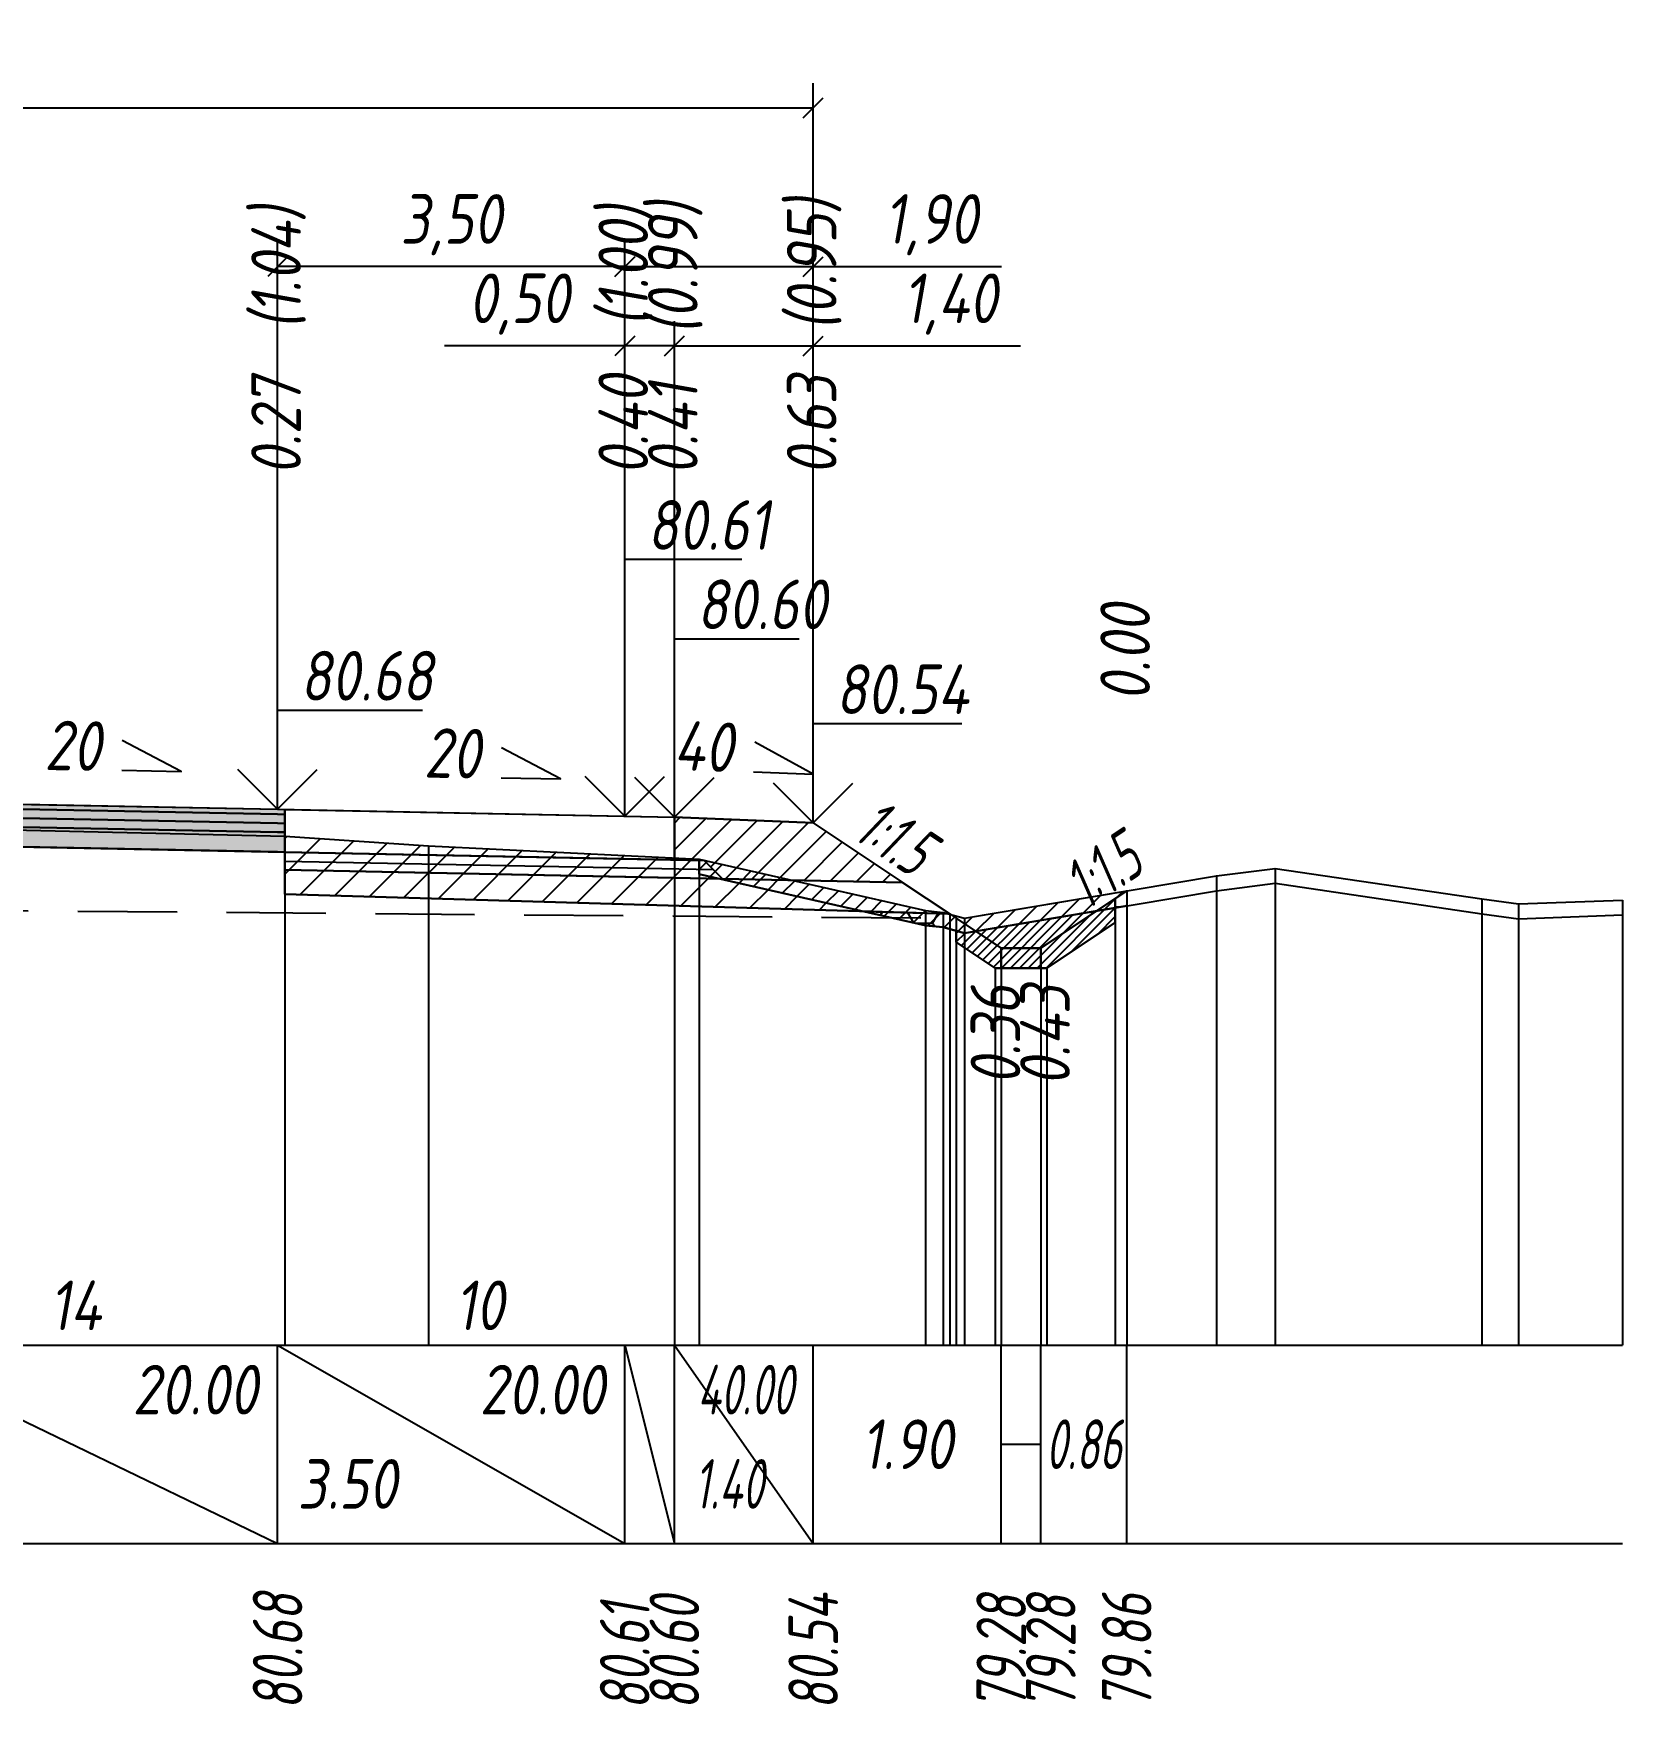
# Model space of a CAD drawing. Extents: x -717 to 1451, y -133302 to 233.
# Drawn here: x 167.1 to 247.2, y -29143.1 to -29058.9 of the extents above; entities that cross this region are included whole.
import ezdxf
from ezdxf.enums import TextEntityAlignment as Align

# ---------------------------------------------------------------- set-up
doc = ezdxf.new("R2010")
doc.units = 0
doc.linetypes.add('штриховая', pattern=[0.75, 0.5, -0.25])
for name, color, linetype in [('Интерполированный поперечник', 2, 'Continuous'), ('Код_514', 1, 'Continuous'), ('Контур_0', 7, 'Continuous'), ('Контур_2521', 7, 'Continuous'), ('Контур_2564', 7, 'Continuous'), ('Контур_2660', 7, 'Continuous'), ('Контур_2665', 7, 'Continuous'), ('Контур_400', 7, 'Continuous'), ('Контур_508', 7, 'Continuous'), ('Контур_512', 7, 'Continuous'), ('Контур_513', 7, 'Continuous'), ('Контур_818', 7, 'Continuous'), ('Красный поперечник', 1, 'Continuous'), ('Объём_2501', 7, 'Continuous'), ('Объём_2564', 7, 'Continuous'), ('Объём_2650', 7, 'Continuous'), ('Объём_2660', 7, 'Continuous'), ('Объём_2661', 7, 'Continuous'), ('Объём_2663', 7, 'Continuous'), ('Объём_2664', 7, 'Continuous'), ('Объём_2665', 7, 'Continuous'), ('Объём_2666', 7, 'Continuous'), ('Объём_2753', 7, 'Continuous'), ('Откосы', 7, 'Continuous'), ('Отметки покрытия', 7, 'Continuous'), ('Рабочие отметки', 7, 'Continuous'), ('Рабочие отметки доп.', 7, 'Continuous'), ('Слои выравнивания', 7, 'Continuous'), ('Таблица', 7, 'Continuous'), ('Уклоны проезжей части', 7, 'Continuous'), ('Черный поперечник', 3, 'Continuous')]:
    doc.layers.add(name, color=color, linetype=linetype)
for name, color, linetype, true_color in [('Контур_2540', 2, 'Continuous', 0xffff00), ('Контур_2560', 2, 'Continuous', 0xffff00), ('Контур_2561', 7, 'Continuous', 0xff8040), ('Контур_2562', 3, 'Continuous', 0x00ff00), ('Контур_2563', 7, 'Continuous', 0xff8000), ('Контур_2570', 7, 'Continuous', 0x80ff00), ('Контур_2583', 3, 'Continuous', 0x00ff00), ('Контур_2584', 3, 'Continuous', 0x00ff00), ('Контур_2725', 7, 'Continuous', 0x323232), ('Контур_2736', 4, 'Continuous', 0x00ffff), ('Контур_2737', 4, 'Continuous', 0x00ffff), ('Контур_2738', 4, 'Continuous', 0x00ffff), ('Контур_2739', 4, 'Continuous', 0x00ffff), ('Контур_2741', 4, 'Continuous', 0x00ffff), ('Контур_2742', 4, 'Continuous', 0x00ffff), ('Контур_2743', 4, 'Continuous', 0x00ffff), ('Контур_2744', 7, 'Continuous', 0xa4ffff), ('Контур_2745', 7, 'Continuous', 0xa4ffff), ('Контур_2747', 4, 'Continuous', 0x00ffff), ('Контур_2748', 4, 'Continuous', 0x00ffff), ('Контур_2749', 4, 'Continuous', 0x00ffff), ('Контур_2750', 4, 'Continuous', 0x00ffff), ('Контур_2751', 4, 'Continuous', 0x00ffff), ('Контур_2752', 4, 'Continuous', 0x00ffff), ('Контур_2760', 7, 'Continuous', 0x323232), ('Контур_2761', 7, 'Continuous', 0x323232), ('Контур_2762', 7, 'Continuous', 0x323232), ('Контур_2763', 7, 'Continuous', 0x323232), ('Контур_402', 7, 'Continuous', 0xff6464), ('Контур_703', 4, 'Continuous', 0x00ffff), ('Контур_705', 4, 'Continuous', 0x00ffff), ('Контур_707', 4, 'Continuous', 0x00ffff), ('Контур_720', 131, 'Continuous', 0xaaffff), ('Объём_2500', 7, 'Continuous', 0xc0c0c0), ('Объём_2520', 7, 'Continuous', 0x80ffff), ('Объём_2540', 2, 'Continuous', 0xffff00), ('Объём_2560', 2, 'Continuous', 0xffff00), ('Объём_2561', 7, 'Continuous', 0xff8040), ('Объём_2562', 3, 'Continuous', 0x00ff00), ('Объём_2563', 7, 'Continuous', 0xff8000), ('Объём_2570', 7, 'Continuous', 0x80ff00), ('Объём_2583', 3, 'Continuous', 0x00ff00), ('Объём_2584', 3, 'Continuous', 0x00ff00), ('Объём_2591', 3, 'Continuous', 0x00ff00), ('Объём_2595', 3, 'Continuous', 0x00ff00), ('Объём_2600', 7, 'Continuous', 0x808000), ('Объём_2620', 2, 'Continuous', 0xffff00), ('Объём_2746', 2, 'Continuous', 0xffff00)]:
    doc.layers.add(name, color=color, linetype=linetype, true_color=true_color)
doc.styles.get("Standard").update_dxf_attribs({"font": 'txt', "height": 2.5})
doc.styles.add('М', font='romand.shx', dxfattribs={"width": 0.8, "oblique": 10, "height": 2.5})
doc.dimstyles.new('ISO-25', dxfattribs={"dimtxt": 2.5, "dimasz": 2.5, "dimexe": 1.25, "dimexo": 0.625, "dimtad": 1, "dimtxsty": 'Standard', "dimcen": 2.5, "dimadec": 0, "dimazin": 0, "dimtfac": 1, "dimtmove": 0, "dimatfit": 3, "dimfxl": 1, "dimarcsym": 0})

# ---------------------------------------------------------------- blocks, each defined once
blk = doc.blocks.new('_Oblique')
at = {"color": 0, "linetype": 'ByBlock', "lineweight": -2}
blk.add_line((-0.5, -0.5), (0.5, 0.5), dxfattribs=at)
blk = doc.blocks.new('*D657')
at = {"color": 0, "lineweight": -2, "transparency": 16777216}
for p, q in [((199.389, -29097.839), (199.389, -29073.399)), ((206.389, -29098.119), (206.389, -29073.399)), ((199.389, -29074.649), (206.389, -29074.649)), ((206.389, -29074.649), (216.84, -29074.649))]:
    blk.add_line(p, q, dxfattribs=at)
at = {"layer": 'Defpoints', "color": 0, "transparency": 16777216}
for p in [(206.389, -29074.649), (199.389, -29098.464), (206.389, -29098.744)]:
    blk.add_point(p, dxfattribs=at)
at = {"color": 0, "lineweight": -2, "transparency": 16777216, "rotation": 180}
blk.add_blockref('_Oblique', (199.389, -29074.649), dxfattribs=at)
at = {"color": 0, "lineweight": -2, "transparency": 16777216}
blk.add_blockref('_Oblique', (206.389, -29074.649), dxfattribs=at)
at = {"color": 0, "transparency": 16777216, "insert": (213.3, -29072.536), "char_height": 2.5, "width": 8.75, "attachment_point": 5, "style": 'М'}
blk.add_mtext('1,40', dxfattribs=at)
blk = doc.blocks.new('*D659')
at = {"color": 0, "lineweight": -2, "transparency": 16777216}
for p, q in [((196.889, -29097.789), (196.889, -29073.399)), ((199.389, -29097.839), (199.389, -29073.399)), ((196.889, -29074.649), (187.8, -29074.649)), ((199.389, -29074.649), (196.889, -29074.649))]:
    blk.add_line(p, q, dxfattribs=at)
at = {"layer": 'Defpoints', "color": 0, "transparency": 16777216}
for p in [(199.389, -29074.649), (196.889, -29098.414), (199.389, -29098.464)]:
    blk.add_point(p, dxfattribs=at)
at = {"color": 0, "lineweight": -2, "transparency": 16777216, "rotation": 180}
blk.add_blockref('_Oblique', (196.889, -29074.649), dxfattribs=at)
at = {"color": 0, "lineweight": -2, "transparency": 16777216}
blk.add_blockref('_Oblique', (199.389, -29074.649), dxfattribs=at)
at = {"color": 0, "transparency": 16777216, "insert": (191.561, -29072.536), "char_height": 2.5, "width": 9.16667, "attachment_point": 5, "style": 'М'}
blk.add_mtext('0,50', dxfattribs=at)
blk = doc.blocks.new('*D661')
at = {"color": 0, "lineweight": -2, "transparency": 16777216}
for p, q in [((179.389, -29097.439), (179.389, -29069.399)), ((196.889, -29097.789), (196.889, -29069.399)), ((196.889, -29070.649), (179.389, -29070.649))]:
    blk.add_line(p, q, dxfattribs=at)
at = {"layer": 'Defpoints', "color": 0, "transparency": 16777216}
for p in [(179.389, -29070.649), (179.389, -29098.064), (196.889, -29098.414)]:
    blk.add_point(p, dxfattribs=at)
at = {"color": 0, "lineweight": -2, "transparency": 16777216, "rotation": 180}
blk.add_blockref('_Oblique', (179.389, -29070.649), dxfattribs=at)
at = {"color": 0, "lineweight": -2, "transparency": 16777216}
blk.add_blockref('_Oblique', (196.889, -29070.649), dxfattribs=at)
at = {"color": 0, "transparency": 16777216, "insert": (188.139, -29068.536), "char_height": 2.5, "width": 9.58333, "attachment_point": 5, "style": 'М'}
blk.add_mtext('3,50', dxfattribs=at)
blk = doc.blocks.new('*D662')
at = {"color": 0, "lineweight": -2, "transparency": 16777216}
for p, q in [((196.889, -29097.789), (196.889, -29069.399)), ((206.389, -29098.119), (206.389, -29069.399)), ((196.889, -29070.649), (206.389, -29070.649)), ((206.389, -29070.649), (215.875, -29070.649))]:
    blk.add_line(p, q, dxfattribs=at)
at = {"layer": 'Defpoints', "color": 0, "transparency": 16777216}
for p in [(196.889, -29070.649), (196.889, -29098.414), (206.389, -29098.744)]:
    blk.add_point(p, dxfattribs=at)
at = {"color": 0, "lineweight": -2, "transparency": 16777216, "rotation": 180}
blk.add_blockref('_Oblique', (196.889, -29070.649), dxfattribs=at)
at = {"color": 0, "lineweight": -2, "transparency": 16777216}
blk.add_blockref('_Oblique', (206.389, -29070.649), dxfattribs=at)
at = {"color": 0, "transparency": 16777216, "insert": (212.335, -29068.536), "char_height": 2.5, "width": 8.75, "attachment_point": 5, "style": 'М'}
blk.add_mtext('1,90', dxfattribs=at)
blk = doc.blocks.new('*D664')
at = {"color": 0, "lineweight": -2, "transparency": 16777216}
for p, q in [((110.889, -29098.119), (110.889, -29061.399)), ((206.389, -29098.119), (206.389, -29061.399)), ((110.889, -29062.649), (206.389, -29062.649))]:
    blk.add_line(p, q, dxfattribs=at)
at = {"layer": 'Defpoints', "color": 0, "transparency": 16777216}
for p in [(206.389, -29062.649), (110.889, -29098.744), (206.389, -29098.744)]:
    blk.add_point(p, dxfattribs=at)
at = {"color": 0, "lineweight": -2, "transparency": 16777216, "rotation": 180}
blk.add_blockref('_Oblique', (110.889, -29062.649), dxfattribs=at)
at = {"color": 0, "lineweight": -2, "transparency": 16777216}
blk.add_blockref('_Oblique', (206.389, -29062.649), dxfattribs=at)
at = {"color": 0, "transparency": 16777216, "insert": (158.639, -29060.536), "char_height": 2.5, "width": 10.41667, "attachment_point": 5, "style": 'М'}
blk.add_mtext('19,10', dxfattribs=at)

msp = doc.modelspace()

# ---------------------------------------------------------------- hatches: boundary and pattern name
at = {"layer": 'Объём_2563'}
h = msp.add_hatch(dxfattribs=at)
h.set_pattern_fill('ANSI31', color=256, scale=0.3)
h.paths.add_polyline_path([(201.808, -29101.499), (200.889, -29100.581), (199.389, -29100.551), (199.389, -29098.401), (206.389, -29098.681), (210.889, -29101.681)])
at = {"layer": 'Объём_2570'}
h = msp.add_hatch(dxfattribs=at)
h.set_pattern_fill('ANSI31', color=256, scale=0.2)
h.paths.add_polyline_path([(222.192, -29102.867), (214.013, -29104.245), (212.943, -29103.945), (212.055, -29103.85), (200.637, -29101.265), (200.637, -29100.515), (212.055, -29103.1), (212.943, -29103.195), (214.013, -29103.495), (222.192, -29102.117)])
at = {"layer": 'Объём_2600'}
h = msp.add_hatch(dxfattribs=at)
h.set_pattern_fill('ANSI31', color=6, scale=0.4)
h.paths.add_polyline_path([(186.999, -29099.845), (200.637, -29100.515), (200.637, -29101.265), (208.941, -29103.145), (179.754, -29102.27), (179.754, -29099.354)])
h = msp.add_hatch(dxfattribs=at)
h.set_pattern_fill('HONEY', color=5, scale=0.3)
h.paths.add_polyline_path([(221.618, -29102.964), (221.618, -29102.5), (222.192, -29102.117), (222.192, -29102.867)])
h = msp.add_hatch(dxfattribs=at)
h.set_pattern_fill('HONEY', color=5, scale=0.3)
h.paths.add_polyline_path([(212.943, -29103.945), (212.055, -29103.85), (208.941, -29103.145), (213.281, -29103.275), (213.604, -29103.491), (213.604, -29104.13)])
at = {"layer": 'Объём_2620'}
h = msp.add_hatch(dxfattribs=at)
h.set_pattern_fill('ANSI31', color=2, scale=0.1)
h.paths.add_polyline_path([(218.17, -29106), (215.565, -29106), (213.604, -29104.693), (213.604, -29104.13), (214.013, -29104.245), (221.618, -29102.964), (221.618, -29103.702)])
at = {"layer": 'Слои выравнивания'}
for color, points in [(2, [(158.639, -29097.586), (163.102, -29097.675), (179.389, -29098.001), (179.754, -29098.008), (179.754, -29098.258), (179.389, -29098.251), (163.102, -29097.925), (158.639, -29097.836)]), (3, [(158.639, -29097.836), (163.102, -29097.925), (179.389, -29098.251), (179.754, -29098.258), (179.754, -29098.708), (179.389, -29098.701), (163.102, -29098.375), (158.639, -29098.286)]), (4, [(158.639, -29098.286), (163.102, -29098.375), (179.389, -29098.701), (179.754, -29098.708), (179.754, -29099.158), (179.389, -29099.151), (163.102, -29098.825), (158.639, -29098.736)]), (5, [(158.639, -29098.736), (163.102, -29098.825), (179.389, -29099.151), (179.754, -29099.158), (179.754, -29100.158), (179.389, -29100.151), (163.102, -29099.825), (158.639, -29099.736)])]:
    msp.add_hatch(color=color, dxfattribs=at).paths.add_polyline_path(points)

# ---------------------------------------------------------------- linework, layer by layer
at = {"layer": 'Интерполированный поперечник', "linetype": 'штриховая', "ltscale": 10, "flags": 128}
msp.add_lwpolyline([(94.319, -29102.52), (214.013, -29103.495)], dxfattribs=at)
at = {"layer": 'Код_514'}
for p, q in [((158.639, -29125), (179.389, -29135)), ((179.389, -29135), (179.389, -29125)), ((179.389, -29125), (196.889, -29135)), ((196.889, -29135), (196.889, -29125)), ((196.889, -29125), (199.389, -29135)), ((199.389, -29135), (199.389, -29125)), ((199.389, -29125), (206.389, -29135)), ((206.389, -29135), (206.389, -29125)), ((215.868, -29135), (215.868, -29125)), ((217.868, -29135), (217.868, -29125)), ((222.192, -29135), (222.192, -29125)), ((215.868, -29130), (217.868, -29130))]:
    msp.add_line(p, q, dxfattribs=at)
at = {"layer": 'Контур_0', "flags": 128}
for points in [[(179.754, -29098.008), (199.389, -29098.401), (199.389, -29100.551), (179.754, -29100.158), (179.754, -29098.008), (179.754, -29098.008)], [(206.389, -29098.681), (213.604, -29103.491), (213.604, -29103.491), (213.604, -29103.491), (213.604, -29103.491), (213.604, -29103.491), (213.604, -29103.491), (213.604, -29103.491), (213.604, -29103.491), (213.604, -29103.491), (213.604, -29103.491), (213.604, -29103.491), (213.604, -29103.491), (213.604, -29103.491), (213.604, -29103.491), (215.868, -29105)], [(206.389, -29098.681), (213.604, -29103.491), (213.604, -29103.491), (213.604, -29103.491), (213.604, -29103.491), (213.604, -29103.491), (213.604, -29103.491), (213.604, -29103.491), (213.604, -29103.491), (213.604, -29103.491), (213.604, -29103.491), (213.604, -29103.491), (213.604, -29103.491), (213.604, -29103.491), (213.604, -29103.491), (215.868, -29105), (217.868, -29105), (222.192, -29102.117), (222.192, -29102.117), (222.192, -29102.117), (222.192, -29102.117), (222.192, -29102.117), (222.192, -29102.117), (222.192, -29102.117), (222.192, -29102.117), (222.192, -29102.117), (222.192, -29102.117), (222.192, -29102.117), (222.192, -29102.117), (222.192, -29102.117)], [(199.389, -29101.451), (179.754, -29101.058), (179.754, -29100.158), (200.889, -29100.581), (201.808, -29101.499), (199.389, -29101.451), (199.389, -29101.451)], [(199.389, -29100.551), (200.889, -29100.581), (201.808, -29101.499), (210.889, -29101.681)]]:
    msp.add_lwpolyline(points, dxfattribs=at)
at = {"layer": 'Контур_2521', "color": 250, "flags": 128}
msp.add_lwpolyline([(179.754, -29100.608), (201.348, -29101.04)], dxfattribs=at)
at = {"layer": 'Контур_2540', "flags": 128}
msp.add_lwpolyline([(196.889, -29101.401), (210.889, -29101.681), (213.281, -29103.275), (179.754, -29102.27), (179.754, -29101.058), (196.889, -29101.401), (196.889, -29101.401)], dxfattribs=at)
at = {"layer": 'Контур_2560', "flags": 128}
msp.add_lwpolyline([(199.389, -29098.401), (206.389, -29098.681), (206.389, -29098.681), (206.389, -29098.681)], dxfattribs=at)
at = {"layer": 'Контур_2561', "flags": 128}
msp.add_lwpolyline([(199.389, -29098.401), (199.389, -29098.401), (206.389, -29098.681), (206.389, -29098.681), (199.389, -29098.401)], dxfattribs=at)
at = {"layer": 'Контур_2562', "flags": 128}
msp.add_lwpolyline([(206.389, -29098.681), (206.389, -29098.681), (206.389, -29098.681), (206.389, -29098.681), (206.389, -29098.681)], dxfattribs=at)
at = {"layer": 'Контур_2563', "flags": 128}
msp.add_lwpolyline([(201.808, -29101.499), (200.889, -29100.581), (199.389, -29100.551), (199.389, -29098.401), (206.389, -29098.681), (210.889, -29101.681), (201.808, -29101.499), (201.808, -29101.499)], dxfattribs=at)
at = {"layer": 'Контур_2564', "flags": 128}
msp.add_lwpolyline([(199.389, -29098.401), (206.389, -29098.681)], dxfattribs=at)
at = {"layer": 'Контур_2570', "flags": 128}
msp.add_lwpolyline([(163.102, -29098.963), (179.754, -29099.354), (186.999, -29099.845), (200.637, -29100.515), (200.637, -29101.265), (212.055, -29103.85), (212.943, -29103.945), (214.013, -29104.245), (214.013, -29104.245), (226.72, -29102.105), (229.68, -29101.727), (240.096, -29103.262), (241.95, -29103.516), (247.192, -29103.325)], dxfattribs=at)
at = {"layer": 'Контур_2583', "flags": 128}
for points in [[(221.618, -29103.702), (221.618, -29102.5), (217.868, -29105), (217.868, -29106), (218.17, -29106), (221.618, -29103.702)], [(215.868, -29105), (213.604, -29103.491), (213.604, -29104.693), (215.565, -29106), (215.868, -29106), (215.868, -29105)]]:
    msp.add_lwpolyline(points, dxfattribs=at)
at = {"layer": 'Контур_2584', "flags": 128}
msp.add_lwpolyline([(215.868, -29105), (215.868, -29106), (217.868, -29106), (217.868, -29105), (215.868, -29105)], dxfattribs=at)
at = {"layer": 'Контур_2660', "flags": 128}
msp.add_lwpolyline([(179.754, -29102.27), (213.281, -29103.275)], dxfattribs=at)
at = {"layer": 'Контур_2665', "flags": 128}
msp.add_lwpolyline([(206.389, -29098.681), (206.389, -29098.681)], dxfattribs=at)
at = {"layer": 'Контур_2725', "flags": 128}
msp.add_lwpolyline([(129.893, -29100.311), (137.889, -29100.151), (146.685, -29099.975), (154.975, -29099.809), (155.51, -29099.799), (158.639, -29099.736), (163.102, -29099.825), (179.389, -29100.151), (179.754, -29100.158)], dxfattribs=at)
at = {"layer": 'Контур_2736', "flags": 128}
for points in [[(206.389, -29098.681), (213.604, -29103.491)], [(213.604, -29103.491), (215.868, -29105)]]:
    msp.add_lwpolyline(points, dxfattribs=at)
at = {"layer": 'Контур_2737', "flags": 128}
msp.add_lwpolyline([(213.604, -29103.491), (213.604, -29103.491)], dxfattribs=at)
at = {"layer": 'Контур_2738', "flags": 128}
msp.add_lwpolyline([(213.604, -29103.491), (213.604, -29103.491)], dxfattribs=at)
at = {"layer": 'Контур_2739', "flags": 128}
msp.add_lwpolyline([(213.604, -29103.491), (213.604, -29103.491)], dxfattribs=at)
at = {"layer": 'Контур_2741', "flags": 128}
msp.add_lwpolyline([(222.192, -29102.117), (222.192, -29102.117)], dxfattribs=at)
at = {"layer": 'Контур_2742', "flags": 128}
msp.add_lwpolyline([(222.192, -29102.117), (222.192, -29102.117)], dxfattribs=at)
at = {"layer": 'Контур_2743', "flags": 128}
msp.add_lwpolyline([(222.192, -29102.117), (222.192, -29102.117)], dxfattribs=at)
at = {"layer": 'Контур_2744', "flags": 128}
msp.add_lwpolyline([(222.192, -29102.117), (222.192, -29102.117)], dxfattribs=at)
msp.add_lwpolyline([(222.192, -29102.117), (222.192, -29102.117)], dxfattribs=at)
msp.add_lwpolyline([(222.192, -29102.117), (222.192, -29102.117)], dxfattribs=at)
msp.add_lwpolyline([(222.192, -29102.117), (222.192, -29102.117)], dxfattribs=at)
msp.add_lwpolyline([(222.192, -29102.117), (222.192, -29102.117)], dxfattribs=at)
msp.add_lwpolyline([(222.192, -29102.117), (222.192, -29102.117)], dxfattribs=at)
at = {"layer": 'Контур_2745', "flags": 128}
msp.add_lwpolyline([(213.604, -29103.491), (213.604, -29103.491)], dxfattribs=at)
msp.add_lwpolyline([(213.604, -29103.491), (213.604, -29103.491)], dxfattribs=at)
msp.add_lwpolyline([(213.604, -29103.491), (213.604, -29103.491)], dxfattribs=at)
msp.add_lwpolyline([(213.604, -29103.491), (213.604, -29103.491)], dxfattribs=at)
msp.add_lwpolyline([(213.604, -29103.491), (213.604, -29103.491)], dxfattribs=at)
msp.add_lwpolyline([(213.604, -29103.491), (213.604, -29103.491)], dxfattribs=at)
at = {"layer": 'Контур_2747', "flags": 128}
msp.add_lwpolyline([(213.604, -29103.491), (213.604, -29103.491)], dxfattribs=at)
at = {"layer": 'Контур_2748', "flags": 128}
msp.add_lwpolyline([(213.604, -29103.491), (213.604, -29103.491)], dxfattribs=at)
at = {"layer": 'Контур_2749', "flags": 128}
msp.add_lwpolyline([(213.604, -29103.491), (213.604, -29103.491)], dxfattribs=at)
at = {"layer": 'Контур_2750', "flags": 128}
msp.add_lwpolyline([(222.192, -29102.117), (222.192, -29102.117)], dxfattribs=at)
at = {"layer": 'Контур_2751', "flags": 128}
msp.add_lwpolyline([(222.192, -29102.117), (222.192, -29102.117)], dxfattribs=at)
at = {"layer": 'Контур_2752', "flags": 128}
msp.add_lwpolyline([(222.192, -29102.117), (222.192, -29102.117)], dxfattribs=at)
at = {"layer": 'Контур_2760', "flags": 128}
msp.add_lwpolyline([(129.893, -29098.161), (137.889, -29098.001), (146.685, -29097.825), (154.975, -29097.659), (155.51, -29097.649), (158.639, -29097.586), (163.102, -29097.675), (179.389, -29098.001), (179.754, -29098.008)], dxfattribs=at)
at = {"layer": 'Контур_2761', "flags": 128}
msp.add_lwpolyline([(129.893, -29098.411), (137.889, -29098.251), (146.685, -29098.075), (154.975, -29097.909), (155.51, -29097.899), (158.639, -29097.836), (163.102, -29097.925), (179.389, -29098.251), (179.754, -29098.258)], dxfattribs=at)
at = {"layer": 'Контур_2762', "flags": 128}
msp.add_lwpolyline([(129.893, -29098.861), (137.889, -29098.701), (146.685, -29098.525), (154.975, -29098.359), (155.51, -29098.349), (158.639, -29098.286), (163.102, -29098.375), (179.389, -29098.701), (179.754, -29098.708)], dxfattribs=at)
at = {"layer": 'Контур_2763', "flags": 128}
msp.add_lwpolyline([(129.893, -29099.311), (137.889, -29099.151), (146.685, -29098.975), (154.975, -29098.809), (155.51, -29098.799), (158.639, -29098.736), (163.102, -29098.825), (179.389, -29099.151), (179.754, -29099.158)], dxfattribs=at)
at = {"layer": 'Контур_400', "flags": 128}
msp.add_lwpolyline([(158.639, -29097.586), (179.389, -29098.001), (196.889, -29098.351), (196.889, -29098.351), (196.889, -29098.351), (196.889, -29098.351), (196.889, -29098.351), (196.889, -29098.351), (199.389, -29098.401)], dxfattribs=at)
at = {"layer": 'Контур_402', "flags": 128}
msp.add_lwpolyline([(105, -29103.245), (129.893, -29102.499), (129.893, -29100.311), (158.639, -29099.736), (179.754, -29100.158), (179.754, -29102.27), (213.281, -29103.275)], dxfattribs=at)
at = {"layer": 'Контур_508', "flags": 128}
msp.add_lwpolyline([(104, -29104.81), (105, -29103.976), (105, -29103.245), (129.893, -29102.499), (129.893, -29100.311), (158.639, -29099.736), (179.754, -29100.158), (179.754, -29102.27), (213.281, -29103.275), (213.604, -29103.491), (213.604, -29104.693), (215.565, -29106), (215.868, -29106), (217.868, -29106), (218.17, -29106), (221.618, -29103.702), (221.618, -29102.5), (222.192, -29102.117)], dxfattribs=at)
at = {"layer": 'Контур_512', "flags": 128}
msp.add_lwpolyline([(179.754, -29102.27), (213.281, -29103.275), (213.604, -29103.491), (213.604, -29104.693), (215.565, -29106), (215.868, -29106), (217.868, -29106), (218.17, -29106), (221.618, -29103.702), (221.618, -29102.5), (222.192, -29102.117)], dxfattribs=at)
at = {"layer": 'Контур_513', "flags": 128}
msp.add_lwpolyline([(104, -29104.81), (105, -29103.976), (105, -29103.245), (129.893, -29102.499), (129.893, -29100.311), (158.639, -29099.736), (179.754, -29100.158), (179.754, -29102.27), (213.281, -29103.275), (213.604, -29103.491), (213.604, -29104.693), (215.565, -29106), (215.868, -29106), (217.868, -29106), (218.17, -29106), (221.618, -29103.702), (221.618, -29102.5), (222.192, -29102.117)], dxfattribs=at)
at = {"layer": 'Контур_703', "flags": 128}
msp.add_lwpolyline([(206.389, -29098.681), (213.604, -29103.491)], dxfattribs=at)
at = {"layer": 'Контур_705', "flags": 128}
msp.add_lwpolyline([(213.604, -29103.491), (213.604, -29103.491)], dxfattribs=at)
at = {"layer": 'Контур_707', "flags": 128}
msp.add_lwpolyline([(217.868, -29105), (222.192, -29102.117)], dxfattribs=at)
at = {"layer": 'Контур_720', "flags": 128}
msp.add_lwpolyline([(215.868, -29105), (217.868, -29105)], dxfattribs=at)
at = {"layer": 'Контур_818', "flags": 128}
msp.add_lwpolyline([(105, -29101.577), (106.531, -29101.333), (106.531, -29100.583), (122.107, -29099.747), (129.893, -29099.259), (146.685, -29098.921), (154.975, -29098.787), (158.639, -29098.866), (163.102, -29098.963), (179.754, -29099.354), (186.999, -29099.845), (200.637, -29100.515), (200.637, -29101.265), (212.055, -29103.85), (212.943, -29103.945), (214.013, -29104.245), (214.013, -29104.245), (222.192, -29102.867)], dxfattribs=at)
at = {"layer": 'Красный поперечник'}
for p, q in [((158.639, -29097.586), (179.389, -29098.001)), ((179.389, -29098.001), (196.889, -29098.351)), ((196.889, -29098.351), (199.389, -29098.401)), ((199.389, -29098.401), (206.389, -29098.681)), ((206.389, -29098.681), (215.868, -29105)), ((179.754, -29102.27), (179.754, -29125)), ((217.868, -29105), (222.192, -29102.117)), ((222.192, -29102.117), (222.192, -29125)), ((221.618, -29102.5), (221.618, -29125)), ((213.281, -29103.275), (213.281, -29125)), ((213.604, -29103.491), (213.604, -29125)), ((221.618, -29103.702), (221.618, -29125)), ((213.604, -29104.693), (213.604, -29125)), ((215.868, -29105), (217.868, -29105)), ((215.565, -29106), (215.565, -29125)), ((215.868, -29106), (215.868, -29125)), ((217.868, -29106), (217.868, -29125)), ((218.17, -29106), (218.17, -29125))]:
    msp.add_line(p, q, dxfattribs=at)
at = {"layer": 'Объём_2500', "flags": 128}
msp.add_lwpolyline([(179.754, -29098.008), (199.389, -29098.401), (199.389, -29100.551), (179.754, -29100.158), (179.754, -29098.008), (179.754, -29098.008)], dxfattribs=at)
at = {"layer": 'Объём_2501', "flags": 128}
msp.add_lwpolyline([(158.639, -29097.586), (179.389, -29098.001), (196.889, -29098.351), (196.889, -29098.351), (196.889, -29098.351), (196.889, -29098.351), (196.889, -29098.351), (196.889, -29098.351), (199.389, -29098.401)], dxfattribs=at)
at = {"layer": 'Объём_2520', "color": 250, "flags": 128}
msp.add_lwpolyline([(199.389, -29101.451), (179.754, -29101.058), (179.754, -29100.158), (200.889, -29100.581), (201.808, -29101.499), (199.389, -29101.451), (199.389, -29101.451)], dxfattribs=at)
at = {"layer": 'Объём_2540', "flags": 128}
msp.add_lwpolyline([(196.889, -29101.401), (210.889, -29101.681), (213.281, -29103.275), (179.754, -29102.27), (179.754, -29101.058), (196.889, -29101.401), (196.889, -29101.401)], dxfattribs=at)
at = {"layer": 'Объём_2560', "flags": 128}
msp.add_lwpolyline([(199.389, -29098.401), (206.389, -29098.681), (206.389, -29098.681), (206.389, -29098.681)], dxfattribs=at)
at = {"layer": 'Объём_2561', "flags": 128}
msp.add_lwpolyline([(199.389, -29098.401), (199.389, -29098.401), (206.389, -29098.681), (206.389, -29098.681), (199.389, -29098.401)], dxfattribs=at)
at = {"layer": 'Объём_2562', "flags": 128}
msp.add_lwpolyline([(206.389, -29098.681), (206.389, -29098.681), (206.389, -29098.681), (206.389, -29098.681), (206.389, -29098.681)], dxfattribs=at)
at = {"layer": 'Объём_2563', "color": 250, "flags": 128}
msp.add_lwpolyline([(201.808, -29101.499), (200.889, -29100.581), (199.389, -29100.551), (199.389, -29098.401), (206.389, -29098.681), (210.889, -29101.681), (201.808, -29101.499), (201.808, -29101.499)], dxfattribs=at)
at = {"layer": 'Объём_2564', "flags": 128}
msp.add_lwpolyline([(199.389, -29098.401), (206.389, -29098.681)], dxfattribs=at)
at = {"layer": 'Объём_2570', "flags": 128}
msp.add_lwpolyline([(222.192, -29102.867), (214.013, -29104.245), (212.943, -29103.945), (212.055, -29103.85), (200.637, -29101.265), (200.637, -29100.515), (212.055, -29103.1), (212.943, -29103.195), (214.013, -29103.495), (222.192, -29102.117), (222.192, -29102.867), (222.192, -29102.867)], dxfattribs=at)
at = {"layer": 'Объём_2583', "flags": 128}
for points in [[(221.618, -29103.702), (221.618, -29102.5), (217.868, -29105), (217.868, -29106), (218.17, -29106), (221.618, -29103.702)], [(215.868, -29105), (213.604, -29103.491), (213.604, -29104.693), (215.565, -29106), (215.868, -29106), (215.868, -29105)]]:
    msp.add_lwpolyline(points, dxfattribs=at)
at = {"layer": 'Объём_2584', "flags": 128}
msp.add_lwpolyline([(215.868, -29105), (215.868, -29106), (217.868, -29106), (217.868, -29105), (215.868, -29105)], dxfattribs=at)
at = {"layer": 'Объём_2591', "flags": 128}
for points in [[(217.868, -29105), (221.618, -29102.5)], [(213.604, -29103.491), (215.868, -29105)]]:
    msp.add_lwpolyline(points, dxfattribs=at)
at = {"layer": 'Объём_2595', "flags": 128}
msp.add_lwpolyline([(215.868, -29105), (217.868, -29105)], dxfattribs=at)
at = {"layer": 'Объём_2600', "color": 5, "flags": 128}
for points in [[(221.618, -29102.964), (221.618, -29102.5), (222.192, -29102.117), (222.192, -29102.867), (221.618, -29102.964), (221.618, -29102.964)], [(212.943, -29103.945), (212.055, -29103.85), (208.941, -29103.145), (213.281, -29103.275), (213.604, -29103.491), (213.604, -29104.13), (212.943, -29103.945), (212.943, -29103.945)]]:
    msp.add_lwpolyline(points, dxfattribs=at)
at = {"layer": 'Объём_2620', "flags": 128}
msp.add_lwpolyline([(218.17, -29106), (215.565, -29106), (213.604, -29104.693), (213.604, -29104.13), (214.013, -29104.245), (221.618, -29102.964), (221.618, -29103.702), (218.17, -29106), (218.17, -29106)], dxfattribs=at)
at = {"layer": 'Объём_2650', "color": 6, "flags": 128}
msp.add_lwpolyline([(186.999, -29099.845), (200.637, -29100.515), (200.637, -29101.265), (208.941, -29103.145), (179.754, -29102.27), (179.754, -29099.354), (186.999, -29099.845), (186.999, -29099.845)], dxfattribs=at)
at = {"layer": 'Объём_2660', "flags": 128}
msp.add_lwpolyline([(179.754, -29102.27), (213.281, -29103.275)], dxfattribs=at)
at = {"layer": 'Объём_2661', "flags": 128}
msp.add_lwpolyline([(206.389, -29098.681), (213.604, -29103.491)], dxfattribs=at)
at = {"layer": 'Объём_2663', "flags": 128}
for points in [[(217.868, -29105), (222.192, -29102.117)], [(213.604, -29103.491), (215.868, -29105)]]:
    msp.add_lwpolyline(points, dxfattribs=at)
at = {"layer": 'Объём_2664', "flags": 128}
msp.add_lwpolyline([(215.868, -29105), (217.868, -29105)], dxfattribs=at)
at = {"layer": 'Объём_2665', "flags": 128}
msp.add_lwpolyline([(206.389, -29098.681), (206.389, -29098.681)], dxfattribs=at)
at = {"layer": 'Объём_2666', "flags": 128}
msp.add_lwpolyline([(206.389, -29098.681), (213.604, -29103.491)], dxfattribs=at)
at = {"layer": 'Объём_2746', "flags": 128}
for points in [[(179.754, -29102.27), (179.754, -29099.354), (186.999, -29099.845), (200.637, -29100.515), (200.637, -29101.265), (208.941, -29103.145), (179.754, -29102.27), (179.754, -29102.27)], [(221.618, -29102.964), (221.618, -29103.702), (218.17, -29106), (215.565, -29106), (213.604, -29104.693), (213.604, -29104.13), (214.013, -29104.245), (214.589, -29104.148), (215.868, -29105), (217.868, -29105), (220.686, -29103.121), (221.618, -29102.964), (221.618, -29102.964)]]:
    msp.add_lwpolyline(points, dxfattribs=at)
at = {"layer": 'Объём_2753', "flags": 128}
msp.add_lwpolyline([(179.754, -29098.008), (179.754, -29098.008)], dxfattribs=at)
at = {"layer": 'Откосы', "color": 1, "flags": 128}
for points in [[(171.527, -29096.027), (174.527, -29096.087), (171.557, -29094.527)], [(203.385, -29096.114), (206.382, -29096.234), (203.444, -29094.615)], [(190.652, -29096.409), (193.652, -29096.469), (190.682, -29094.91)]]:
    msp.add_lwpolyline(points, dxfattribs=at)
at = {"layer": 'Отметки покрытия', "color": 1}
for p, q in [((196.889, -29098.351), (196.889, -29085.401)), ((196.889, -29085.401), (202.789, -29085.401)), ((199.389, -29098.401), (199.389, -29089.401)), ((199.389, -29089.401), (205.689, -29089.401)), ((179.389, -29098.001), (179.389, -29093.001)), ((179.389, -29093.001), (186.689, -29093.001)), ((206.389, -29098.681), (206.389, -29093.681)), ((206.389, -29093.681), (213.889, -29093.681)), ((179.389, -29098.001), (177.389, -29096.001)), ((179.389, -29098.001), (181.389, -29096.001)), ((196.889, -29098.351), (194.889, -29096.351)), ((196.889, -29098.351), (198.889, -29096.351)), ((199.389, -29098.401), (197.389, -29096.401)), ((199.389, -29098.401), (201.389, -29096.401)), ((206.389, -29098.681), (204.389, -29096.681)), ((206.389, -29098.681), (208.389, -29096.681))]:
    msp.add_line(p, q, dxfattribs=at)
at = {"layer": 'Слои выравнивания'}
for p, q in [((179.754, -29098.008), (179.754, -29125)), ((199.389, -29098.401), (199.389, -29125))]:
    msp.add_line(p, q, dxfattribs=at)
at = {"layer": 'Слои выравнивания', "color": 2, "flags": 128}
msp.add_lwpolyline([(158.639, -29097.586), (163.102, -29097.675), (179.389, -29098.001), (179.754, -29098.008), (179.754, -29098.258), (179.389, -29098.251), (163.102, -29097.925), (158.639, -29097.836)], close=True, dxfattribs=at)
at = {"layer": 'Слои выравнивания', "color": 3, "flags": 128}
msp.add_lwpolyline([(158.639, -29097.836), (163.102, -29097.925), (179.389, -29098.251), (179.754, -29098.258), (179.754, -29098.708), (179.389, -29098.701), (163.102, -29098.375), (158.639, -29098.286)], close=True, dxfattribs=at)
at = {"layer": 'Слои выравнивания', "color": 4, "flags": 128}
msp.add_lwpolyline([(158.639, -29098.286), (163.102, -29098.375), (179.389, -29098.701), (179.754, -29098.708), (179.754, -29099.158), (179.389, -29099.151), (163.102, -29098.825), (158.639, -29098.736)], close=True, dxfattribs=at)
at = {"layer": 'Слои выравнивания', "color": 5, "flags": 128}
msp.add_lwpolyline([(158.639, -29098.736), (163.102, -29098.825), (179.389, -29099.151), (179.754, -29099.158), (179.754, -29100.158), (179.389, -29100.151), (163.102, -29099.825), (158.639, -29099.736)], close=True, dxfattribs=at)
at = {"layer": 'Таблица'}
for p, q in [((80, -29125), (247.192, -29125)), ((80, -29135), (247.192, -29135))]:
    msp.add_line(p, q, dxfattribs=at)
at = {"layer": 'Черный поперечник', "color": 7}
for p, q in [((179.754, -29099.354), (179.754, -29125)), ((186.999, -29099.845), (186.999, -29125)), ((200.637, -29100.515), (200.637, -29125)), ((226.72, -29101.355), (226.72, -29125)), ((229.68, -29100.977), (229.68, -29125)), ((212.055, -29103.1), (212.055, -29125)), ((212.943, -29103.195), (212.943, -29125)), ((240.096, -29102.512), (240.096, -29125)), ((241.95, -29102.766), (241.95, -29125)), ((247.192, -29102.575), (247.192, -29125)), ((214.013, -29103.495), (214.013, -29125))]:
    msp.add_line(p, q, dxfattribs=at)
at = {"layer": 'Черный поперечник', "flags": 128}
msp.add_lwpolyline([(80, -29102.81), (87.32, -29102.559), (94.319, -29102.52), (97.284, -29102.057), (106.531, -29100.583), (122.107, -29099.747), (129.893, -29099.259), (146.685, -29098.921), (154.975, -29098.787), (158.639, -29098.866), (163.102, -29098.963), (179.754, -29099.354), (186.999, -29099.845), (200.637, -29100.515), (212.055, -29103.1), (212.943, -29103.195), (214.013, -29103.495), (226.72, -29101.355), (229.68, -29100.977), (240.096, -29102.512), (241.95, -29102.766), (247.192, -29102.575)], dxfattribs=at)

# ---------------------------------------------------------------- texts
at = {"layer": 'Код_514', "style": 'М', "oblique": 10}
for s, width, p in [('20.00', 0.8, (178.389, -29126)), ('20.00', 0.8, (195.889, -29126)), ('40.00', 0.6, (205.389, -29126))]:
    msp.add_text(s, height=2.5, dxfattribs=dict(at, width=width)).set_placement(p, align=Align.TOP_RIGHT)
for s, width, p in [('1.90', 0.8, (211.128, -29130)), ('0.86', 0.6, (220.03, -29130))]:
    msp.add_text(s, height=2.5, dxfattribs=dict(at, width=width)).set_placement(p, align=Align.MIDDLE_CENTER)
for s, width, p in [('3.50', 0.8, (180.389, -29134)), ('1.40', 0.6, (200.389, -29134))]:
    msp.add_text(s, height=2.5, dxfattribs=dict(at, width=width)).set_placement(p, align=Align.BOTTOM_LEFT)
at = {"layer": 'Код_514', "style": 'М', "oblique": 10, "width": 0.7}
for s, p in [('80.68', (179.389, -29143.382)), ('80.60', (199.389, -29143.382)), ('80.54', (206.389, -29143.382)), ('79.28', (215.868, -29143.382)), ('79.28', (218.368, -29143.382)), ('79.86', (222.192, -29143.382)), ('80.61', (196.889, -29143.382))]:
    msp.add_text(s, height=2.5, rotation=90, dxfattribs=at).set_placement(p, align=Align.MIDDLE_LEFT)
at = {"layer": 'Отметки покрытия', "color": 1, "style": 'М', "oblique": 10, "width": 0.8}
for s, p in [('80.61', (198.03, -29085.67)), ('80.60', (200.53, -29089.67)), ('80.68', (180.53, -29093.27)), ('80.54', (207.53, -29093.95))]:
    msp.add_text(s, height=2.5, dxfattribs=at).set_placement(p, align=Align.BOTTOM_LEFT)
at = {"layer": 'Рабочие отметки', "color": 1, "style": 'М', "oblique": 10, "width": 0.8}
for s, p in [('0.27', (179.311, -29081.151)), ('0.40', (196.811, -29081.151)), ('0.63', (206.311, -29081.151)), ('0.41', (199.311, -29081.151)), ('0.00', (222.114, -29092.548))]:
    msp.add_text(s, height=2.5, rotation=90, dxfattribs=at).set_placement(p, align=Align.MIDDLE_LEFT)
for s, p in [('0.36', (215.576, -29106.867)), ('0.43', (218.076, -29106.867))]:
    msp.add_text(s, height=2.5, rotation=90, dxfattribs=at).set_placement(p, align=Align.MIDDLE_RIGHT)
at = {"layer": 'Рабочие отметки доп.', "color": 1, "style": 'М', "oblique": 10, "width": 0.8}
for s, p in [('(1.04)', (179.311, -29073.801)), ('(1.00)', (196.811, -29073.651)), ('(0.99)', (199.311, -29074.051)), ('(0.95)', (206.311, -29073.851))]:
    msp.add_text(s, height=2.5, rotation=90, dxfattribs=at).set_placement(p, align=Align.MIDDLE_LEFT)
at = {"layer": 'Слои выравнивания', "style": 'М', "oblique": 10, "width": 0.8}
for s, p in [('14', (169.197, -29125)), ('10', (189.572, -29125))]:
    msp.add_text(s, height=2.5, dxfattribs=at).set_placement(p, align=Align.BOTTOM_CENTER)
at = {"layer": 'Уклоны проезжей части', "color": 1, "style": 'М', "oblique": 10}
for s, rotation, width, p in [('20', 358.85423, 0.8, (169.034, -29096.794)), ('20', 358.85423, 0.8, (188.159, -29097.176)), ('40', 357.70938, 0.8, (200.793, -29096.83)), ('1:1.5', 326.30994, 0.6, (209.44, -29101.08)), ('1:1.5', 33.69007, 0.6, (222.11, -29102.727))]:
    msp.add_text(s, height=2.5, rotation=rotation, dxfattribs=dict(at, width=width)).set_placement(p, align=Align.BOTTOM_CENTER)

# ---------------------------------------------------------------- dimensions: what is measured, and where the dimension line sits
at = {"color": 5}
dim = msp.add_linear_dim(base=(206.389, -29062.649), p1=(110.889, -29098.744), p2=(206.389, -29098.744), angle=180, dimstyle='ISO-25', override={"dimasz": 1, "dimlfac": 0.2, "dimzin": 0, "dimtxsty": 'М', "dimblk1": 'Oblique', "dimblk2": 'Oblique', "dimsah": 1}, dxfattribs=at)
dim.commit()
dim.dimension.update_dxf_attribs({"geometry": '*D664', "text_midpoint": (158.639, -29060.536)})
dim = msp.add_linear_dim(base=(179.389, -29070.649), p1=(196.889, -29098.414), p2=(179.389, -29098.064), dimstyle='ISO-25', override={"dimasz": 1, "dimlfac": 0.2, "dimzin": 0, "dimtxsty": 'М', "dimblk1": 'Oblique', "dimblk2": 'Oblique', "dimsah": 1}, dxfattribs=at)
dim.commit()
dim.dimension.update_dxf_attribs({"geometry": '*D661', "text_midpoint": (188.139, -29068.536)})
dim = msp.add_linear_dim(base=(196.889, -29070.649), p1=(206.389, -29098.744), p2=(196.889, -29098.414), dimstyle='ISO-25', override={"dimasz": 1, "dimlfac": 0.2, "dimzin": 0, "dimtxsty": 'М', "dimblk1": 'Oblique', "dimblk2": 'Oblique', "dimsah": 1}, dxfattribs=at)
dim.commit()
dim.dimension.update_dxf_attribs({"geometry": '*D662', "text_midpoint": (212.335, -29070.649), "dimtype": 160})
for base, p1, p2, picture, middle in [((199.389, -29074.649), (196.889, -29098.414), (199.389, -29098.464), '*D659', (191.561, -29074.649)), ((206.389, -29074.649), (199.389, -29098.464), (206.389, -29098.744), '*D657', (213.3, -29074.649))]:
    dim = msp.add_linear_dim(base=base, p1=p1, p2=p2, angle=180, dimstyle='ISO-25', override={"dimasz": 1, "dimlfac": 0.2, "dimzin": 0, "dimtxsty": 'М', "dimblk1": 'Oblique', "dimblk2": 'Oblique', "dimsah": 1}, dxfattribs=at)
    dim.commit()
    dim.dimension.update_dxf_attribs({"geometry": picture, "text_midpoint": middle, "dimtype": 160})

doc.saveas('drawing.dxf')
